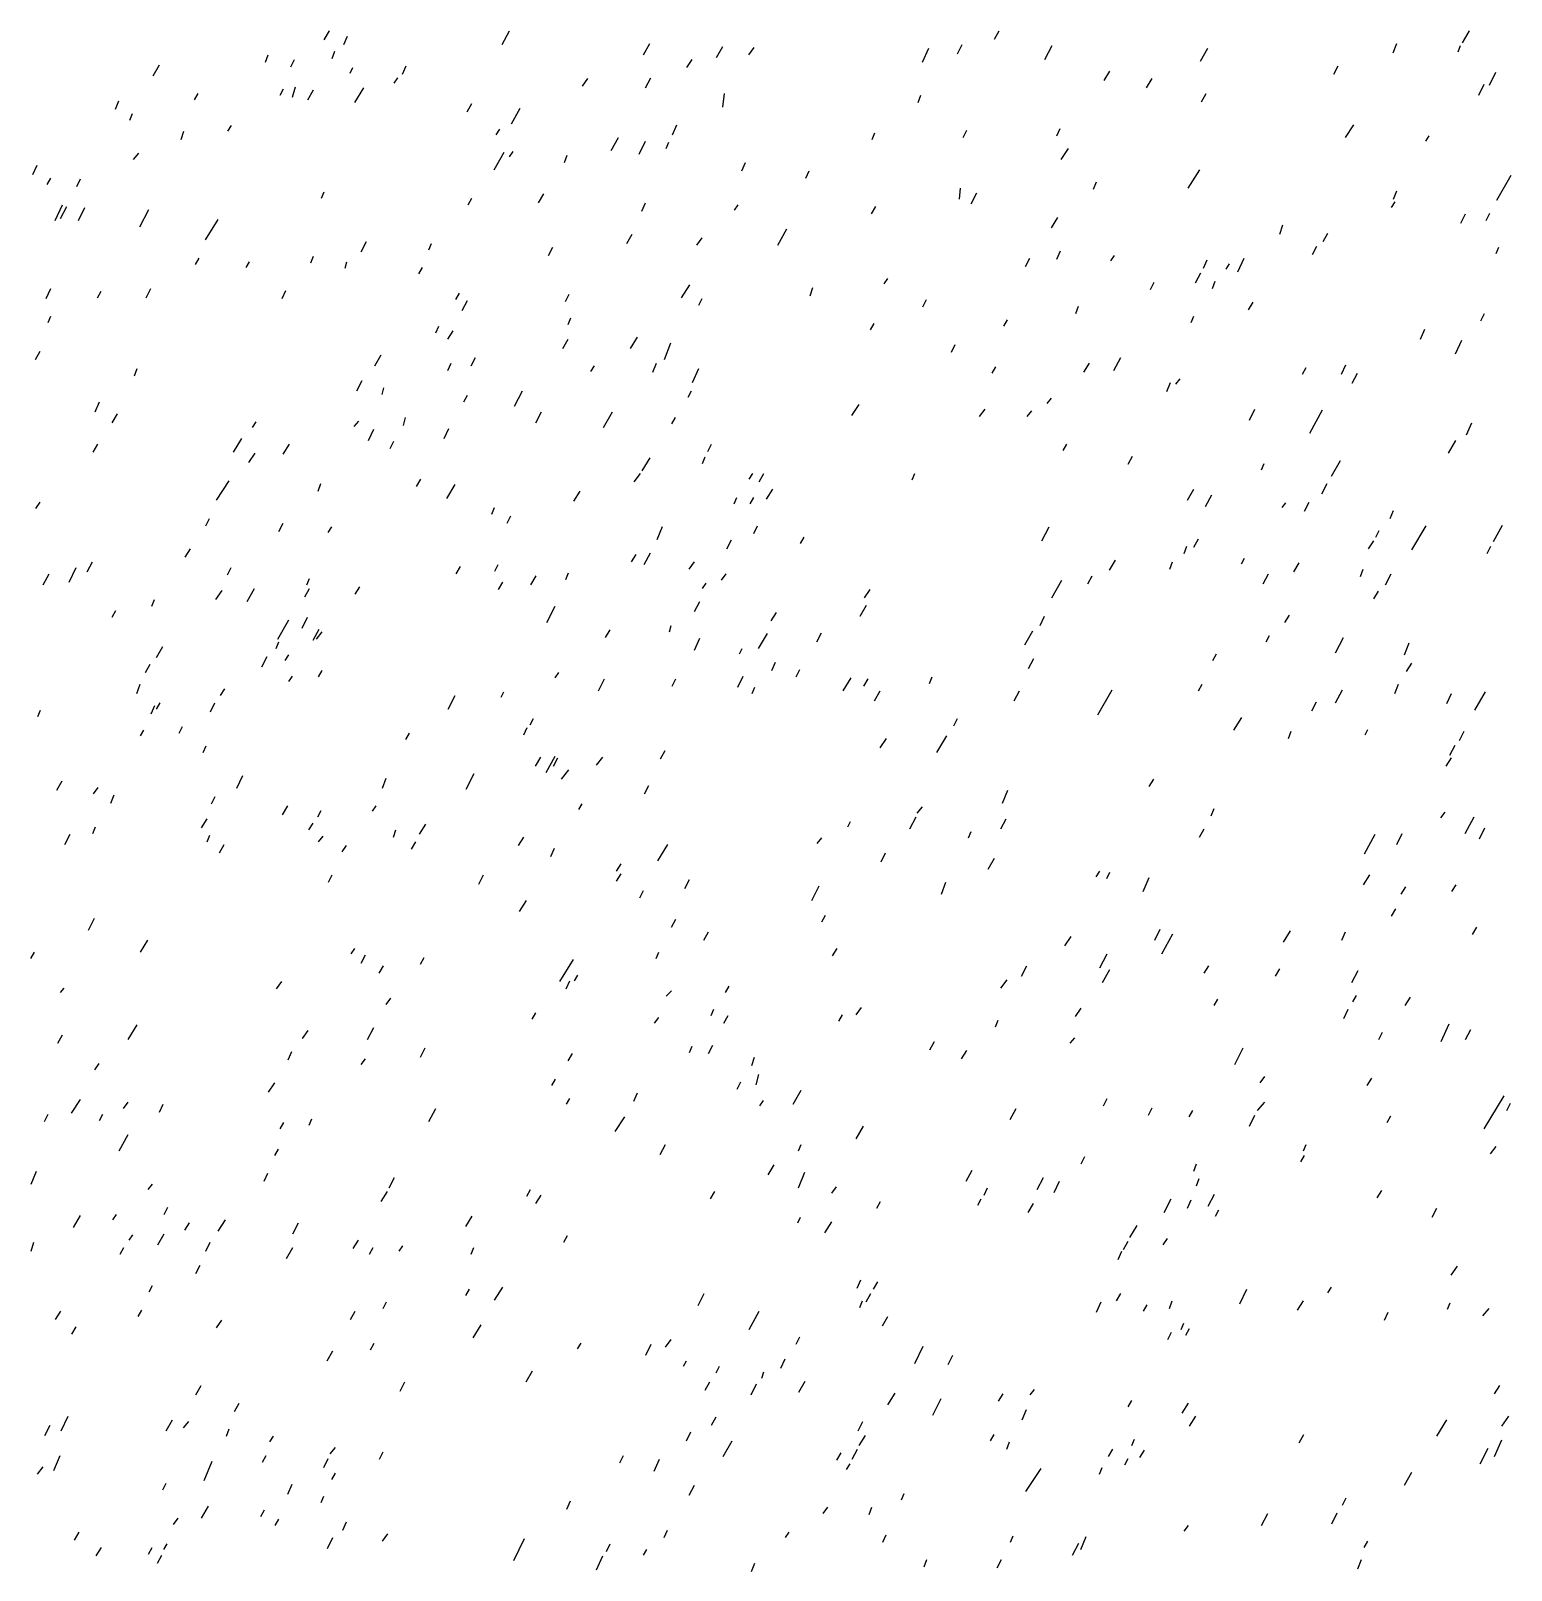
# Model space of a CAD drawing. Extents: x 0 to 599, y 0 to 600.
# Drawn here: x 0.2 to 301.4, y 287.1 to 600.2 of the extents above; entities that cross this region are included whole.
import ezdxf

# ---------------------------------------------------------------- set-up
doc = ezdxf.new("R2010")
doc.units = 0
doc.header["$MEASUREMENT"] = 0
doc.layers.add('SKARN_FSET3', color=34, linetype='CONTINUOUS')

msp = doc.modelspace()

# ---------------------------------------------------------------- linework, layer by layer
at = {"layer": 'SKARN_FSET3'}
for p, q in [((59.9, 598.32), (61, 600.19)), ((63.93, 597.38), (64.66, 599.06)), ((96.15, 597.38), (97.61, 600.19)), ((196.27, 598.5), (197.19, 600.19)), ((291.46, 597.75), (292.92, 600.19)), ((48.01, 593.82), (48.56, 595.32)), ((61.56, 594.57), (62.1, 596.07)), ((124.89, 595.32), (126.17, 597.57)), ((139.72, 594.76), (141, 597)), ((146.31, 595.32), (147.4, 596.82)), ((181.64, 593.82), (182.91, 596.63)), ((188.77, 595.51), (189.69, 597.38)), ((206.53, 594.38), (207.99, 597.19)), ((238.2, 594.01), (239.66, 596.63)), ((277.37, 595.69), (278.1, 597.57)), ((290.55, 595.88), (291.09, 597.19)), ((25.13, 591.01), (26.41, 593.26)), ((53.14, 592.89), (53.87, 594.38)), ((65.22, 591.58), (65.77, 592.7)), ((75.84, 591.39), (76.57, 593.07)), ((133.68, 592.7), (134.77, 594.38)), ((218.61, 590.08), (219.71, 591.95)), ((265.29, 591.39), (266.2, 593.07)), ((53.51, 586.71), (54.06, 588.77)), ((74.19, 589.52), (74.92, 590.64)), ((112.45, 588.95), (113.55, 590.45)), ((125.26, 588.58), (126.36, 590.64)), ((227.22, 588.58), (228.32, 590.45)), ((294.77, 587.08), (295.86, 589.33)), ((296.96, 589.14), (298.24, 591.76)), ((17.45, 584.27), (18.18, 585.96)), ((33.56, 586.15), (34.29, 587.46)), ((50.95, 587.08), (51.68, 588.39)), ((56.62, 586.15), (57.72, 588.21)), ((66.14, 585.59), (67.97, 588.58)), ((141.01, 584.65), (141.37, 587.46)), ((180.73, 585.59), (181.28, 587.08)), ((238.39, 585.77), (239.3, 587.46)), ((20.38, 582.03), (20.93, 583.34)), ((89.02, 583.71), (89.94, 585.4)), ((98, 581.28), (99.82, 584.46)), ((30.82, 578.1), (31.37, 579.78)), ((40.34, 579.78), (41.07, 580.9)), ((94.89, 579.03), (95.62, 580.16)), ((130.76, 579.03), (131.68, 581.09)), ((171.4, 578.1), (171.95, 579.41)), ((189.89, 578.47), (190.62, 579.97)), ((208.92, 578.85), (209.66, 580.34)), ((267.68, 578.47), (269.33, 581.09)), ((118.32, 575.85), (119.78, 578.47)), ((123.99, 575.1), (125.27, 577.72)), ((129.49, 576.22), (130.03, 577.54)), ((209.85, 573.98), (211.31, 576.22)), ((283.98, 577.72), (284.71, 578.85)), ((21.12, 573.98), (22.22, 575.29)), ((94.53, 571.92), (96.54, 575.48)), ((97.64, 574.54), (98.37, 575.66)), ((108.8, 573.42), (109.35, 574.91)), ((144.87, 571.73), (145.6, 573.42)), ((0.63, 570.98), (1.54, 572.86)), ((3.56, 568.92), (4.29, 570.23)), ((9.6, 568.55), (10.33, 570.05)), ((157.86, 570.23), (158.59, 571.73)), ((235.66, 568.17), (238.04, 571.92)), ((298.45, 565.74), (301.37, 570.8)), ((59.39, 566.12), (59.94, 567.43)), ((103.5, 565.18), (104.6, 567.05)), ((189.17, 565.93), (189.35, 568.17)), ((191.55, 564.99), (192.65, 567.24)), ((216.44, 567.99), (216.99, 569.49)), ((277.4, 565.93), (278.13, 567.61)), ((5.21, 561.62), (6.67, 564.81)), ((6.31, 562), (7.59, 564.43)), ((9.97, 561.62), (11.25, 564.24)), ((22.42, 560.31), (24.25, 563.87)), ((89.23, 564.81), (89.96, 566.12)), ((124.56, 563.49), (125.29, 565.18)), ((143.41, 563.68), (144.14, 564.81)), ((171.23, 562.93), (172.15, 564.43)), ((277.03, 564.24), (277.76, 565.37)), ((35.78, 557.69), (38.34, 561.81)), ((207.85, 560.12), (209.13, 562.18)), ((254.34, 558.81), (254.89, 560.69)), ((291.13, 561.06), (292.05, 562.93)), ((296.26, 561.62), (296.99, 563.12)), ((121.45, 556.94), (122.55, 558.81)), ((135.73, 556.57), (136.83, 558.07)), ((152.2, 556.57), (154.03, 559.94)), ((263.13, 557.32), (264.04, 559)), ((57.21, 553.01), (57.75, 554.32)), ((67.45, 555.26), (68.55, 557.32)), ((81.18, 555.63), (81.73, 556.94)), ((105.53, 554.51), (106.44, 556.19)), ((208.95, 553.76), (209.68, 555.44)), ((219.93, 553.39), (220.67, 554.51)), ((260.94, 554.7), (261.85, 556.38)), ((298.28, 554.88), (298.82, 556.19)), ((33.78, 552.64), (34.51, 553.95)), ((44.03, 552.07), (44.76, 553.2)), ((64.16, 551.89), (64.53, 553.2)), ((79.17, 550.76), (79.9, 552.07)), ((202.55, 552.26), (203.46, 553.95)), ((238.79, 551.89), (239.52, 553.57)), ((243.37, 551.7), (244.1, 552.82)), ((245.75, 551.14), (247.02, 553.95)), ((132.63, 545.9), (134.27, 548.52)), ((158.8, 546.27), (159.35, 547.96)), ((173.81, 548.71), (174.54, 549.83)), ((227.99, 547.58), (228.73, 549.08)), ((237.15, 548.89), (238.24, 550.95)), ((240.62, 547.77), (241.17, 549.27)), ((3.4, 545.71), (4.31, 547.77)), ((13.83, 545.9), (14.56, 547.21)), ((23.72, 545.9), (24.63, 547.77)), ((51.36, 545.71), (52.09, 547.39)), ((86.68, 545.52), (87.42, 546.83)), ((87.97, 543.28), (89.06, 545.34)), ((109.02, 545.15), (109.75, 546.65)), ((136.11, 544.4), (136.84, 545.71)), ((181.69, 544.03), (182.42, 545.52)), ((247.95, 543.46), (248.86, 544.96)), ((3.77, 540.84), (4.32, 542.15)), ((109.57, 540.47), (110.12, 541.78)), ((212.81, 542.71), (213.35, 544.21)), ((236.24, 540.84), (236.79, 542.15)), ((295.18, 541.22), (295.91, 542.71)), ((82.66, 538.78), (83.21, 540.09)), ((85.05, 537.47), (86.14, 539.16)), ((171.08, 539.34), (171.81, 540.66)), ((198.17, 540.09), (198.9, 541.4)), ((282.92, 537.47), (283.83, 539.53)), ((108.48, 535.6), (109.57, 537.47)), ((122.21, 535.6), (123.67, 537.85)), ((129.16, 533.35), (130.44, 536.72)), ((187.55, 534.85), (188.29, 536.35)), ((290.06, 534.48), (291.34, 537.29)), ((1.21, 533.35), (2.13, 535.04)), ((70.22, 532.04), (71.5, 534.29)), ((85.05, 531.11), (85.78, 532.61)), ((89.81, 532.04), (90.72, 533.73)), ((126.79, 530.73), (127.52, 532.61)), ((214.47, 530.73), (215.56, 532.61)), ((220.51, 531.11), (221.97, 533.73)), ((21.35, 529.98), (21.9, 531.48)), ((114.16, 530.92), (114.89, 532.04)), ((134.84, 528.67), (136.12, 531.48)), ((195.8, 530.55), (196.53, 531.86)), ((233.14, 528.3), (234.05, 529.42)), ((258.95, 530.36), (259.68, 531.67)), ((266.82, 530.36), (267.73, 532.23)), ((269.02, 528.49), (270.11, 530.55)), ((66.57, 526.99), (67.66, 529.05)), ((71.69, 526.24), (72.06, 527.55)), ((88.35, 524.74), (89.08, 526.05)), ((98.61, 523.81), (100.25, 526.99)), ((133.93, 525.68), (134.66, 526.99)), ((231.31, 526.8), (232.04, 528.67)), ((13.31, 522.68), (14.22, 524.74)), ((167.25, 521.93), (168.71, 524.18)), ((193.24, 521.75), (194.34, 523.25)), ((206.97, 524.37), (207.88, 525.49)), ((248.16, 521), (249.25, 523.25)), ((260.42, 518.38), (262.98, 523.06)), ((16.79, 520.44), (17.88, 522.31)), ((45.34, 519.5), (46.07, 520.62)), ((66.03, 519.69), (66.94, 520.81)), ((76.09, 519.88), (76.46, 521.56)), ((103, 520.44), (104.1, 522.68)), ((116.73, 519.5), (118.56, 522.68)), ((130.64, 520.25), (131.37, 521.56)), ((202.94, 521.75), (203.86, 522.87)), ((292.28, 518), (293.37, 520.44)), ((41.5, 514.45), (43.15, 517.25)), ((68.96, 516.88), (70.05, 519.13)), ((73.35, 515.2), (74.08, 516.69)), ((84.33, 517.25), (85.25, 519.31)), ((288.62, 514.26), (290.08, 516.88)), ((12.95, 514.45), (13.86, 516.13)), ((44.62, 512.39), (45.9, 514.26)), ((51.57, 514.07), (52.85, 516.13)), ((136.87, 512.2), (137.42, 513.51)), ((137.97, 514.63), (138.7, 516.13)), ((210.27, 514.82), (211, 516.13)), ((223.46, 512.01), (224.37, 513.7)), ((124.61, 510.7), (126.26, 513.32)), ((250.55, 510.89), (251.1, 512.2)), ((264.83, 509.58), (266.65, 512.76)), ((38.04, 504.71), (40.6, 508.64)), ((58.72, 506.58), (59.27, 508.08)), ((78.67, 507.52), (79.58, 509.02)), ((84.9, 505.09), (86.54, 507.89)), ((122.97, 508.46), (124.25, 510.14)), ((146.4, 509.02), (147.13, 510.14)), ((148.41, 508.46), (149.32, 510.14)), ((179.53, 508.83), (180.08, 510.14)), ((262.82, 506.02), (263.91, 508.08)), ((1.25, 503.03), (2.16, 504.34)), ((110.71, 504.52), (111.99, 506.58)), ((143.29, 503.96), (143.84, 505.27)), ((146.58, 503.96), (147.32, 505.27)), ((149.88, 504.9), (151.16, 506.96)), ((235.54, 504.71), (236.82, 506.96)), ((239.21, 503.4), (240.49, 505.83)), ((254.77, 503.21), (255.5, 504.15)), ((259.34, 502.46), (260.26, 504.34)), ((94.05, 501.9), (94.6, 503.21)), ((97.17, 500.03), (97.9, 501.53)), ((276.73, 500.97), (277.46, 502.65)), ((35.85, 499.47), (36.58, 500.97)), ((50.67, 498.35), (51.59, 500.03)), ((60.74, 498.16), (61.47, 499.28)), ((128.65, 499.28), (127.56, 496.66)), ((147.32, 497.97), (148.05, 499.47)), ((205.9, 496.47), (207.36, 499.28)), ((273.81, 497.22), (274.54, 498.53)), ((281.13, 494.6), (284.06, 499.47)), ((297.79, 496.29), (299.62, 499.66)), ((31.64, 493.1), (32.74, 494.79)), ((141.83, 494.79), (142.75, 496.66)), ((156.84, 495.91), (157.57, 497.22)), ((234.82, 493.85), (235.37, 495.35)), ((236.84, 495.16), (237.75, 496.85)), ((272.35, 494.79), (273.44, 496.47)), ((296.51, 493.85), (297.24, 495.35)), ((11.69, 490.11), (12.79, 492.17)), ((94.61, 490.3), (95.34, 491.61)), ((122.43, 492.17), (123.35, 493.67)), ((125, 491.61), (126.28, 494.04)), ((134.15, 490.67), (135.25, 492.17)), ((219.63, 490.48), (220.91, 492.54)), ((231.9, 490.67), (232.45, 492.17)), ((246.54, 491.79), (247.09, 492.92)), ((257.16, 490.11), (258.26, 491.98)), ((2.73, 487.49), (4.01, 489.73)), ((8.03, 488.05), (9.5, 491.05)), ((40.25, 489.55), (40.98, 491.05)), ((56.36, 487.49), (56.91, 488.8)), ((86.74, 489.73), (87.66, 491.23)), ((101.94, 487.49), (103.03, 489.36)), ((109.08, 488.61), (109.62, 489.92)), ((140.74, 488.42), (141.66, 489.73)), ((215.24, 487.68), (216.16, 489.36)), ((250.94, 487.68), (252.03, 489.73)), ((270.71, 489.17), (271.25, 490.67)), ((275.83, 487.49), (276.93, 489.73)), ((37.87, 484.49), (39.15, 486.37)), ((44.28, 484.12), (45.74, 486.74)), ((56, 485.05), (56.91, 486.74)), ((66.25, 485.62), (67.16, 487.11)), ((95.35, 486.55), (96.26, 488.05)), ((136.9, 486.74), (137.63, 487.86)), ((169.85, 484.87), (170.95, 486.55)), ((207.93, 484.87), (209.94, 488.42)), ((273.46, 484.68), (274.37, 486.18)), ((16.83, 480.94), (17.56, 482.25)), ((24.88, 483.18), (25.43, 484.49)), ((105.24, 479.81), (106.89, 483.18)), ((135.26, 482.06), (136.35, 484.12)), ((168.94, 481.12), (170.22, 483.37)), ((50.51, 476.44), (52.71, 480.37)), ((55.45, 478.69), (56.55, 480.94)), ((130.14, 477.94), (130.5, 479.25)), ((150.82, 480.19), (151.92, 481.87)), ((205.55, 479.25), (206.46, 481.12)), ((255.34, 479.81), (256.25, 481.31)), ((57.65, 476.26), (58.93, 478.5)), ((58.38, 476.44), (59.48, 477.94)), ((117.14, 476.82), (118.06, 478.32)), ((135.27, 474.2), (136.36, 476.63)), ((148.26, 474.57), (150.09, 477.57)), ((160.16, 475.88), (161.07, 477.75)), ((202.44, 475.32), (204.09, 478.13)), ((251.5, 475.88), (252.23, 477.19)), ((265.6, 473.64), (267.24, 476.82)), ((25.81, 472.7), (27.09, 474.95)), ((47.22, 470.83), (48.32, 472.89)), ((50.15, 474.57), (50.7, 475.88)), ((51.98, 472.14), (52.71, 473.26)), ((144.42, 473.45), (144.97, 474.57)), ((240.7, 472.14), (241.43, 473.45)), ((279.69, 473.26), (280.6, 475.69)), ((23.61, 469.7), (24.53, 471.39)), ((58.76, 468.77), (59.49, 470.08)), ((106.9, 468.58), (107.63, 469.7)), ((151.01, 470.08), (151.74, 471.76)), ((155.96, 468.77), (156.69, 470.27)), ((203.18, 470.45), (204.28, 472.51)), ((280.06, 469.89), (281.16, 471.58)), ((21.79, 465.4), (22.52, 467.27)), ((52.72, 467.83), (53.45, 468.95)), ((115.69, 465.96), (116.97, 468.39)), ((130.7, 466.9), (131.43, 468.39)), ((144.06, 466.71), (145.16, 468.95)), ((146.99, 465.4), (147.54, 466.71)), ((165.48, 465.96), (167.12, 468.58)), ((169.69, 466.9), (170.6, 468.39)), ((183.05, 467.46), (183.6, 468.77)), ((237.78, 465.96), (238.51, 467.27)), ((277.69, 465.4), (278.42, 467.27)), ((25.82, 462.22), (26.55, 463.53)), ((36.8, 461.65), (37.71, 463.53)), ((38.81, 465.02), (39.72, 466.33)), ((85.12, 462.22), (86.59, 465.02)), ((95.92, 464.65), (96.47, 465.77)), ((171.89, 463.9), (172.98, 465.96)), ((200.26, 463.9), (201.36, 465.96)), ((217.29, 461.09), (220.21, 466.15)), ((260.85, 461.84), (261.76, 463.71)), ((265.61, 463.53), (267.07, 466.15)), ((288.31, 463.34), (289.22, 465.4)), ((293.98, 462.03), (296.17, 465.77)), ((1.66, 460.72), (2.2, 462.03)), ((24.72, 461.28), (25.45, 462.96)), ((101.79, 459.03), (102.52, 460.34)), ((188, 458.85), (188.73, 460.34)), ((244.93, 457.91), (246.57, 460.53)), ((22.53, 456.79), (23.26, 457.91)), ((30.4, 457.35), (31.13, 458.66)), ((76.53, 456.04), (77.26, 457.35)), ((100.51, 456.97), (101.24, 458.47)), ((256.1, 456.22), (256.64, 457.72)), ((271.66, 456.97), (272.2, 458.1)), ((290.88, 455.85), (291.79, 457.72)), ((35.34, 453.42), (35.89, 454.73)), ((173, 454.35), (174.27, 456.22)), ((184.53, 453.42), (186.54, 456.79)), ((288.87, 452.85), (289.96, 454.91)), ((102.89, 450.61), (103.99, 452.48)), ((105.09, 449.3), (106.92, 452.67)), ((106.55, 450.61), (107.47, 452.29)), ((115.34, 450.8), (116.62, 452.48)), ((128.33, 452.11), (129.25, 453.79)), ((288.14, 450.61), (289.23, 452.29)), ((42.13, 446.12), (43.4, 448.74)), ((71.78, 446.12), (72.51, 448.17)), ((88.8, 445.93), (90.45, 449.11)), ((108.2, 447.99), (109.67, 449.86)), ((227.73, 446.49), (228.65, 447.99)), ((5.52, 445.74), (6.61, 447.61)), ((13.02, 444.99), (13.94, 446.3)), ((16.5, 443.12), (17.23, 444.81)), ((125.05, 444.99), (125.96, 446.68)), ((197.9, 443.12), (199, 445.74)), ((37, 442.93), (37.73, 444.43)), ((51.47, 440.69), (52.56, 442.56)), ((58.61, 440.31), (59.34, 441.62)), ((69.77, 441.44), (70.5, 442.56)), ((111.69, 441.81), (112.42, 442.93)), ((180.51, 441.06), (181.61, 442.37)), ((240.37, 440.5), (240.92, 442)), ((34.99, 438.07), (36.09, 439.94)), ((56.78, 437.69), (57.69, 439)), ((79.29, 436.76), (80.57, 438.81)), ((166.42, 438.25), (166.97, 439.38)), ((179.05, 437.88), (180.33, 440.31)), ((197.54, 437.88), (198.64, 439.94)), ((287.05, 440.12), (287.96, 441.25)), ((291.99, 436.94), (293.82, 440.31)), ((7.18, 434.7), (8.27, 436.76)), ((12.85, 436.94), (13.4, 438.25)), ((36.1, 435.26), (36.64, 436.57)), ((58.79, 435.26), (59.71, 436.38)), ((73.99, 436.19), (74.53, 437.69)), ((77.65, 433.76), (78.56, 435.26)), ((99.43, 434.51), (100.53, 436.19)), ((160.2, 434.88), (161.12, 436.01)), ((190.95, 436.01), (191.5, 437.32)), ((238, 436.19), (238.91, 437.88)), ((271.5, 432.82), (273.69, 436.76)), ((278.09, 434.7), (279.18, 436.94)), ((294.92, 435.82), (296.02, 438.07)), ((38.66, 433.01), (39.57, 434.7)), ((63.56, 433.2), (64.47, 434.51)), ((106.02, 432.26), (106.75, 433.95)), ((127.81, 431.33), (129.82, 434.7)), ((173.2, 431.14), (174.12, 433.01)), ((119.39, 429.27), (120.3, 430.76)), ((194.99, 429.64), (196.27, 431.89)), ((216.95, 428.14), (217.69, 429.27)), ((219.15, 427.77), (219.7, 429.08)), ((60.82, 427.02), (61.55, 428.52)), ((91.39, 426.65), (92.3, 428.52)), ((119.39, 427.21), (120.3, 428.71)), ((133.3, 425.71), (134.22, 427.58)), ((159.12, 423.28), (160.58, 426.27)), ((185.47, 424.59), (186.39, 427.02)), ((226.48, 425.15), (227.75, 427.96)), ((271.32, 426.46), (272.6, 428.52)), ((279.01, 424.59), (279.92, 426.08)), ((289.26, 425.15), (290.17, 426.46)), ((99.63, 421.03), (101.09, 423.28)), ((124.15, 423.84), (124.88, 425.34)), ((11.95, 417.29), (13.23, 419.72)), ((161.13, 418.97), (161.87, 420.28)), ((277, 420.09), (277.92, 421.59)), ((130.57, 417.85), (131.48, 419.53)), ((137.16, 415.23), (138.07, 416.91)), ((228.87, 415.23), (229.96, 417.47)), ((230.33, 412.42), (232.53, 416.54)), ((255.04, 414.85), (256.5, 417.1)), ((266.94, 415.23), (267.67, 416.91)), ((293.48, 416.35), (294.39, 417.85)), ((22.57, 412.79), (24.04, 415.23)), ((65.41, 412.42), (66.14, 413.54)), ((163.34, 412.04), (164.25, 413.54)), ((210.56, 414.1), (211.84, 415.98)), ((0.24, 411.48), (0.97, 412.79)), ((67.42, 410.55), (68.34, 412.23)), ((79.5, 410.36), (80.24, 411.67)), ((107.88, 406.8), (110.62, 411.29)), ((127.46, 411.48), (128.01, 412.79)), ((217.71, 409.61), (219.17, 412.42)), ((71.09, 408.49), (72, 409.98)), ((110.81, 406.99), (111.54, 408.11)), ((197.58, 405.49), (198.85, 407.18)), ((201.78, 407.93), (202.88, 409.98)), ((218.26, 406.61), (219.72, 409.24)), ((238.94, 408.49), (239.85, 409.98)), ((253.4, 407.93), (254.32, 409.42)), ((268.96, 406.61), (270.24, 409.05)), ((6.29, 404.56), (7.02, 405.49)), ((50.22, 405.3), (51.32, 406.8)), ((109.16, 405.3), (109.89, 406.99)), ((129.48, 403.81), (130.58, 404.93)), ((141.56, 404.56), (142.29, 405.87)), ((269.15, 402.68), (269.88, 403.99)), ((72.56, 402.12), (73.47, 403.43)), ((138.64, 399.88), (139.19, 401.19)), ((168.11, 400.06), (169.21, 401.56)), ((212.77, 399.69), (213.87, 401.37)), ((240.96, 401.93), (241.69, 403.24)), ((267.32, 399.31), (268.24, 401.19)), ((279.77, 401.93), (280.86, 403.62)), ((20.03, 395.01), (21.86, 398)), ((102.21, 399.13), (102.94, 400.44)), ((127.11, 398.38), (128.02, 399.5)), ((141.2, 398.38), (142.12, 399.88)), ((164.63, 398.75), (165.36, 400.06)), ((196.49, 397.63), (197.03, 398.94)), ((287.1, 394.63), (288.74, 398.19)), ((5.75, 394.26), (6.67, 395.94)), ((55.54, 395.2), (56.64, 396.88)), ((68.72, 395.01), (70, 397.44)), ((183.13, 392.95), (184.04, 394.63)), ((211.68, 394.26), (212.6, 395.38)), ((274.47, 395.01), (275.2, 396.51)), ((292.04, 395.01), (293.13, 397.07)), ((52.62, 390.89), (53.35, 392.57)), ((79.52, 391.45), (80.44, 393.32)), ((109.54, 390.7), (110.46, 392.2)), ((134.25, 392.39), (134.8, 393.7)), ((138.1, 392.2), (139.01, 393.88)), ((146.89, 389.77), (147.43, 391.45)), ((189.54, 391.08), (190.63, 392.76)), ((245.18, 389.95), (246.83, 393.32)), ((13.26, 388.83), (14.18, 390.14)), ((67.44, 389.95), (68.36, 391.08)), ((48.6, 384.34), (49.88, 386.21)), ((106.26, 385.65), (106.99, 386.96)), ((143.96, 384.9), (144.69, 386.4)), ((147.81, 385.83), (148.35, 387.89)), ((250.31, 386.21), (251.23, 387.52)), ((272.1, 385.65), (273.01, 387.15)), ((8.51, 380.03), (10.34, 382.84)), ((19.13, 380.97), (20.04, 382.28)), ((109.19, 381.9), (109.92, 383.03)), ((122.92, 382.46), (123.65, 384.15)), ((148.54, 381.53), (149.27, 382.65)), ((155.32, 381.9), (156.96, 384.71)), ((218.47, 381.53), (219.2, 383.03)), ((249.77, 380.59), (251.23, 382.28)), ((295.9, 376.85), (299.92, 383.59)), ((300.47, 380.59), (301.2, 382.09)), ((3.02, 378.35), (3.76, 379.84)), ((14.19, 378.53), (14.92, 379.84)), ((26.45, 380.22), (27.18, 381.9)), ((56.84, 377.6), (57.39, 378.91)), ((81.19, 378.35), (82.65, 380.97)), ((119.08, 376.29), (121.09, 379.28)), ((199.43, 378.72), (200.71, 380.97)), ((227.62, 379.66), (228.35, 381.15)), ((235.86, 379.28), (236.59, 380.59)), ((248.13, 377.41), (249.22, 379.66)), ((276.13, 378.16), (276.86, 379.47)), ((50.98, 376.85), (51.72, 378.16)), ((168.14, 374.79), (169.6, 377.41)), ((18.22, 372.36), (20.05, 375.73)), ((49.89, 371.42), (50.62, 372.73)), ((128.24, 371.61), (129.33, 373.67)), ((156.42, 372.36), (156.97, 373.67)), ((259.11, 372.36), (259.66, 373.67)), ((297.19, 371.79), (298.28, 373.29)), ((150.21, 367.49), (151.48, 369.55)), ((213.9, 369.73), (214.63, 371.23)), ((236.79, 368.24), (237.33, 369.73)), ((258.57, 370.11), (259.3, 371.42)), ((0.29, 365.62), (1.39, 368.24)), ((47.7, 366.18), (48.43, 367.86)), ((73.15, 364.87), (74.24, 366.93)), ((156.43, 364.87), (157.71, 368.05)), ((190.48, 366.18), (191.76, 368.42)), ((204.94, 364.49), (206.22, 366.93)), ((237.34, 365.24), (237.89, 366.74)), ((24.09, 364.49), (25, 365.62)), ((71.5, 362.06), (72.78, 364.12)), ((101.15, 363.18), (101.88, 364.49)), ((102.99, 361.68), (104.08, 363.37)), ((138.5, 362.62), (139.41, 364.12)), ((163.21, 363.74), (164.12, 365.05)), ((194.14, 363.37), (194.87, 364.87)), ((208.42, 363.93), (209.51, 366.18)), ((239.72, 361.12), (241, 363.56)), ((274.13, 362.81), (275.05, 364.31)), ((27.39, 359.44), (28.12, 360.94)), ((172.36, 360.75), (173.09, 362.06)), ((192.86, 361.31), (193.59, 362.62)), ((203.11, 359.81), (204.21, 361.68)), ((230.75, 359.81), (232.22, 362.62)), ((235.51, 360.75), (236.24, 362.43)), ((241.19, 359.06), (241.92, 360.37)), ((285.3, 358.88), (286.22, 360.75)), ((8.9, 356.82), (10.37, 359.25)), ((16.96, 358.32), (17.69, 359.44)), ((31.6, 356.26), (32.52, 357.75)), ((38.38, 356.07), (39.84, 358.32)), ((53.57, 355.51), (54.67, 357.75)), ((88.71, 357), (89.99, 359.06)), ((156.26, 357.75), (156.8, 358.88)), ((161.75, 355.69), (163.21, 357.94)), ((223.8, 354.76), (225.27, 357.19)), ((0.31, 351.95), (0.85, 353.82)), ((20.26, 354.2), (20.99, 355.32)), ((26.11, 353.26), (27.39, 355.51)), ((35.82, 351.95), (36.73, 353.82)), ((65.84, 352.51), (66.93, 354.2)), ((108.67, 353.82), (109.4, 355.13)), ((222.53, 352.32), (223.44, 354.01)), ((230.58, 353.26), (231.49, 354.57)), ((18.43, 351.39), (19.16, 352.7)), ((52.29, 350.45), (53.57, 352.7)), ((69.13, 351.39), (69.86, 352.7)), ((75.17, 351.95), (75.9, 353.07)), ((89.82, 351.39), (90.36, 352.7)), ((221.43, 350.27), (222.16, 351.95)), ((33.81, 347.46), (34.72, 349.14)), ((289.16, 347.08), (290.44, 348.95)), ((24.29, 343.71), (25.03, 345.02)), ((94.59, 342.03), (96.23, 344.65)), ((168.35, 344.46), (169.08, 346.15)), ((171.65, 344.27), (172.56, 345.77)), ((264.09, 343.53), (264.82, 344.65)), ((71.89, 340.34), (72.62, 341.65)), ((88.73, 342.96), (89.46, 344.27)), ((135.96, 340.9), (137.23, 343.34)), ((168.9, 340.53), (169.45, 341.84)), ((170.19, 341.65), (171.1, 343.34)), ((217.05, 339.59), (217.96, 341.65)), ((221.07, 341.84), (221.99, 343.34)), ((231.87, 340.34), (232.42, 341.84)), ((246.15, 341.28), (247.61, 344.27)), ((257.87, 339.97), (259.15, 341.84)), ((288.44, 340.16), (288.98, 341.47)), ((5.26, 338.1), (6.36, 339.78)), ((22.1, 338.66), (22.83, 339.97)), ((65.3, 338.1), (66.22, 339.78)), ((146.39, 336.04), (148.4, 339.78)), ((173.49, 336.79), (174.58, 338.66)), ((226.57, 339.78), (227.3, 341.09)), ((275.62, 337.91), (276.35, 339.59)), ((295.58, 338.85), (296.86, 340.34)), ((8.56, 335.1), (9.47, 336.6)), ((38.03, 336.41), (39.13, 337.91)), ((90.2, 334.35), (91.85, 336.97)), ((231.51, 333.98), (232.24, 335.48)), ((234.26, 336.04), (234.81, 337.35)), ((235.17, 334.91), (235.9, 336.22)), ((69.34, 331.92), (70.07, 333.23)), ((111.44, 332.11), (112.17, 333.23)), ((125.35, 330.8), (126.45, 333.04)), ((129.38, 332.48), (130.47, 333.98)), ((155.92, 333.04), (156.65, 334.54)), ((180.08, 329.11), (181.73, 332.67)), ((60.55, 329.67), (61.65, 331.73)), ((133.04, 328.55), (133.59, 329.67)), ((152.81, 328.17), (153.72, 330.05)), ((186.86, 328.92), (187.77, 330.8)), ((101.01, 325.37), (102.29, 327.61)), ((139.63, 327.24), (140.36, 328.55)), ((148.97, 326.12), (149.33, 327.43)), ((33.83, 322.75), (34.93, 324.62)), ((75.39, 323.49), (76.3, 325.37)), ((137.44, 323.68), (138.35, 325.37)), ((146.77, 322.75), (147.87, 324.99)), ((156.48, 323.31), (157.75, 325.55)), ((174.6, 320.69), (176.06, 323.12)), ((197.11, 321.44), (198.03, 322.93)), ((203.52, 322.75), (204.43, 323.87)), ((297.97, 322.93), (299.07, 324.62)), ((41.71, 319.38), (42.62, 321.06)), ((183.75, 318.63), (185.4, 322)), ((201.88, 317.69), (202.79, 319.75)), ((223.47, 320.31), (224.21, 321.62)), ((234.46, 319), (235.74, 321.06)), ((3.09, 314.51), (4.19, 316.57)), ((6.39, 315.44), (7.85, 318.44)), ((27.8, 315.44), (29.08, 317.69)), ((31.28, 316.01), (32.38, 317.32)), ((138.73, 316.57), (139.64, 318.25)), ((168.57, 315.44), (169.48, 317.32)), ((235.93, 316.38), (237.2, 318.44)), ((286.27, 314.32), (288.28, 317.69)), ((299.44, 316.38), (300.91, 318.44)), ((40.07, 314.32), (40.61, 315.82)), ((48.85, 313.2), (49.59, 314.32)), ((133.61, 313.39), (134.52, 315.26)), ((141.11, 310.2), (142.94, 313.39)), ((168.75, 312.45), (170.03, 314.51)), ((195.48, 313.39), (196.21, 314.7)), ((198.77, 311.7), (199.32, 313.2)), ((224.21, 312.45), (224.76, 313.76)), ((258.26, 313.01), (259.17, 314.7)), ((297.99, 310.2), (299.45, 313.57)), ((4.93, 307.39), (6.21, 310.39)), ((47.39, 309.08), (48.13, 310.39)), ((61.12, 310.76), (62.22, 312.07)), ((71.19, 309.64), (71.92, 311.14)), ((120.06, 308.89), (120.8, 310.39)), ((164.18, 309.45), (165.09, 310.95)), ((167.29, 309.64), (168.39, 311.7)), ((219.46, 310.2), (220.37, 311.7)), ((225.86, 310.02), (226.78, 311.51)), ((295.06, 308.71), (296.7, 311.89)), ((1.64, 306.65), (2.73, 308.14)), ((35.5, 305.34), (37.14, 309.27)), ((59.84, 307.96), (60.76, 309.83)), ((127.02, 307.21), (128.12, 309.64)), ((166.19, 307.58), (166.92, 308.71)), ((202.62, 303.09), (205.73, 307.77)), ((217.63, 306.65), (218.18, 307.96)), ((222.75, 308.52), (223.49, 309.83)), ((279.69, 304.4), (281.15, 307.02)), ((27.08, 303.46), (27.81, 304.77)), ((52.53, 302.53), (53.44, 304.59)), ((61.49, 305.52), (62.22, 306.83)), ((134.17, 302.34), (135.26, 304.4)), ((59.3, 300.84), (59.85, 302.15)), ((109.27, 299.53), (110.01, 301.22)), ((177.37, 301.4), (177.91, 302.71)), ((267.06, 300.28), (267.79, 301.78)), ((29.29, 296.35), (30.2, 297.66)), ((34.96, 297.66), (36.42, 300.09)), ((47.04, 298.03), (47.77, 299.34)), ((49.97, 296.16), (50.7, 297.47)), ((161.44, 298.6), (162.36, 299.91)), ((170.78, 298.41), (171.33, 299.91)), ((250.59, 296.16), (251.87, 298.6)), ((264.87, 296.54), (265.96, 298.78)), ((9.15, 293.17), (10.07, 294.85)), ((63.7, 295.23), (64.43, 296.91)), ((71.76, 292.98), (72.85, 294.48)), ((129.05, 293.73), (129.78, 295.23)), ((153.76, 293.73), (154.49, 294.85)), ((234.85, 295.04), (235.76, 296.16)), ((13.55, 289.98), (14.65, 291.67)), ((24.17, 290.36), (24.9, 291.67)), ((27.28, 291.29), (28.01, 292.42)), ((60.59, 291.48), (61.69, 293.73)), ((98.49, 289.05), (100.68, 293.54)), ((117.34, 290.92), (118.07, 292.42)), ((124.84, 290.17), (125.57, 291.29)), ((173.53, 292.79), (174.26, 294.29)), ((199.52, 292.79), (200.07, 294.1)), ((212.16, 290.17), (213.44, 292.61)), ((213.8, 291.29), (214.9, 293.92)), ((271.46, 291.67), (272.19, 292.98)), ((26, 288.49), (26.91, 290.17)), ((115.33, 287.18), (116.61, 289.98)), ((146.81, 286.8), (147.54, 288.49)), ((181.96, 287.74), (182.5, 289.24)), ((196.78, 287.55), (197.7, 289.24)), ((270.19, 287.36), (270.92, 289.24))]:
    msp.add_line(p, q, dxfattribs=at)

doc.saveas('drawing.dxf')
